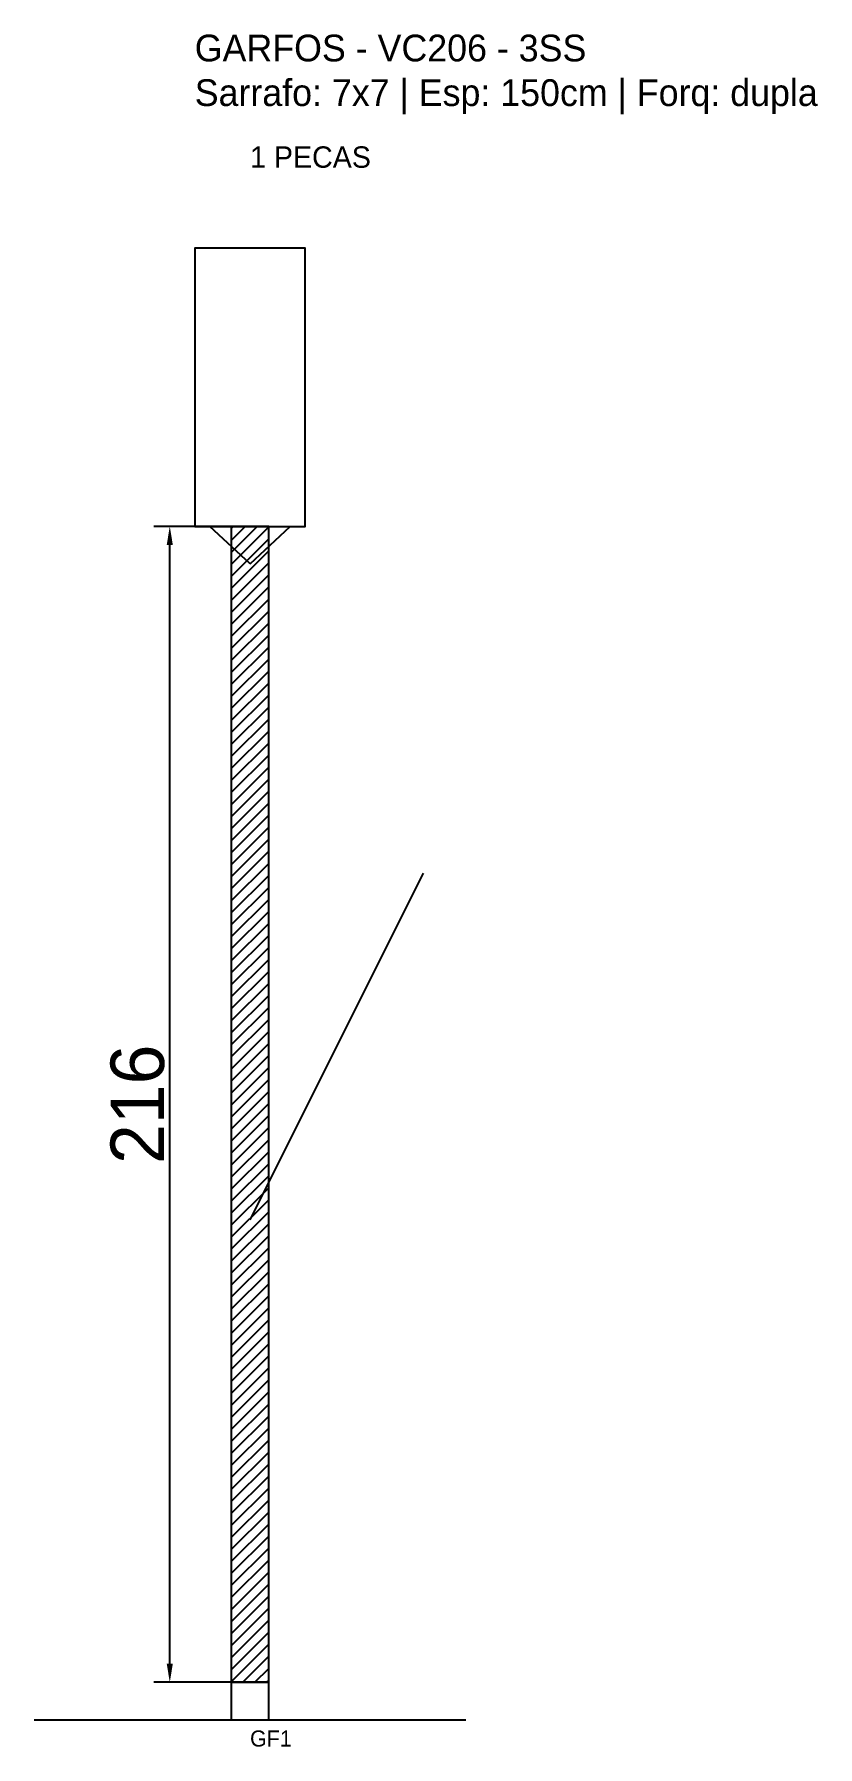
# Model space of a CAD drawing. Header units: metres. Extents: x -30 to 116, y -12 to 308.
import ezdxf

# ---------------------------------------------------------------- set-up
doc = ezdxf.new("R2010")
doc.units = ezdxf.units.M
for name, color, linetype in [('BARRA_ANCORAGEM', 1, 'Continuous'), ('COTA', 241, 'Continuous'), ('GARFOS OK', 3, 'Continuous'), ('NOME DA VIGA', 6, 'Continuous'), ('SARR_7x7', 40, 'Continuous'), ('VIGAS', 3, 'Continuous')]:
    doc.layers.add(name, color=color, linetype=linetype)
doc.dimstyles.new('EZ DXF', dxfattribs={"dimtxt": 10, "dimasz": 3.5, "dimexe": 3, "dimexo": 1.5, "dimgap": 1, "dimtad": 1, "dimdec": 1, "dimdsep": 46, "dimcen": 2.5, "dimazin": 3, "dimtfac": 1, "dimtmove": 0, "dimatfit": 3})

msp = doc.modelspace()

# ---------------------------------------------------------------- hatches: boundary and pattern name
at = {"layer": 'COTA'}
h = msp.add_hatch(dxfattribs=at)
h.set_pattern_fill('ANSI31', scale=0.5)
h.paths.add_polyline_path([(6.835, 0), (13.835, 0), (13.835, 216), (6.835, 216)])

# ---------------------------------------------------------------- linework, layer by layer
at = {"layer": 'BARRA_ANCORAGEM'}
msp.add_line((10.335, 86.4), (42.735, 151.2), dxfattribs=at)
at = {"layer": 'GARFOS OK'}
for p, q in [((10.335, 209), (2.835, 216)), ((2.835, 216), (17.835, 216)), ((10.335, 209), (17.835, 216))]:
    msp.add_line(p, q, dxfattribs=at)
at = {"layer": 'GARFOS OK', "linetype": 'CONTINUOUS'}
msp.add_line((-30, -7), (50.67, -7), dxfattribs=at)
at = {"layer": 'GARFOS OK'}
msp.add_lwpolyline([(6.835, 0), (13.835, 0), (13.835, 216), (6.835, 216), (6.835, 0)], dxfattribs=at)
at = {"layer": 'SARR_7x7'}
msp.add_lwpolyline([(6.835, -7), (13.835, -7), (13.835, 0), (6.835, 0), (6.835, -7)], dxfattribs=at)
at = {"layer": 'VIGAS'}
msp.add_lwpolyline([(0, 216), (20.67, 216), (20.67, 268), (0, 268), (0, 216)], dxfattribs=at)

# ---------------------------------------------------------------- texts
at = {"layer": 'NOME DA VIGA'}
for s, height, p in [('1 PECAS', 4, (10.335, 283)), ('GF1', 3, (10.335, -12))]:
    msp.add_text(s, height=height, dxfattribs=at).set_placement(p)
at = {"layer": 'NOME DA VIGA', "insert": (0, 293), "char_height": 5, "attachment_point": 7}
msp.add_mtext('GARFOS - VC206 - 3SS\\PSarrafo: 7x7 | Esp: 150cm | Forq: dupla', dxfattribs=at)

# ---------------------------------------------------------------- dimensions: what is measured, and where the dimension line sits
at = {"layer": 'COTA'}
msp.add_linear_dim(base=(-4.665, 0), p1=(10.335, 0), p2=(10.335, 216), angle=90, dimstyle='EZ DXF', dxfattribs=at).render()

doc.saveas('drawing.dxf')
